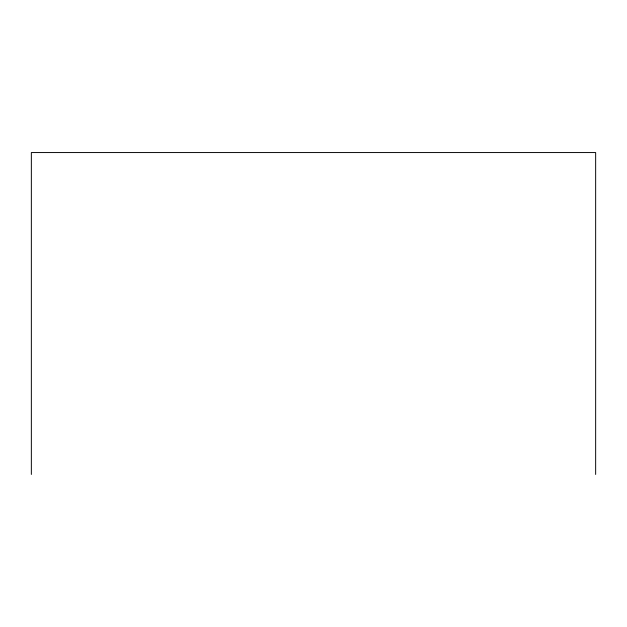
<?xml version="1.0" encoding="UTF-8"?>
<svg xmlns="http://www.w3.org/2000/svg" width="627" height="627" viewBox="0 0 627 627"><rect width="100%" height="100%" fill="white"/><g stroke="black" fill="none" stroke-linecap="round" stroke-linejoin="round"><path stroke-width="0.94" d="M595.65 474.443L595.65 152.557L31.35 152.557L31.35 474.443"/></g></svg>
